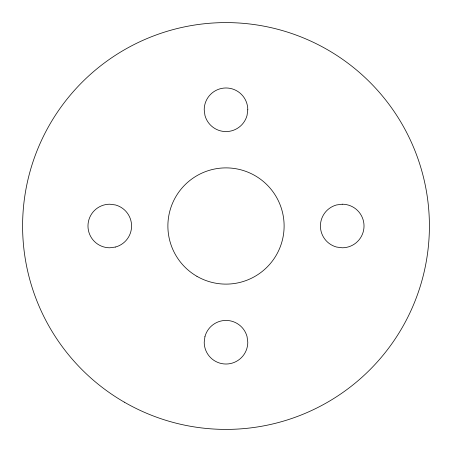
<?xml version="1.0" encoding="UTF-8"?>
<svg xmlns="http://www.w3.org/2000/svg" width="452" height="452" viewBox="0 0 452 452"><rect width="100%" height="100%" fill="white"/><g stroke="black" fill="none" stroke-linecap="round" stroke-linejoin="round"><path stroke-width="0.68" d="M204.948 336.587L204.208 342.226A21.792 21.792 0 0 0 226 364.024A21.792 21.792 0 0 0 247.792 342.226L247.052 336.587A21.792 21.792 0 0 0 204.948 336.587M247.792 109.774L247.052 115.413A21.792 21.792 0 0 1 204.948 115.413L204.208 109.774A21.792 21.792 0 0 1 226 87.976A21.792 21.792 0 0 1 247.792 109.774M342.226 204.208L336.587 204.948A21.792 21.792 0 0 0 336.587 247.052L342.226 247.792A21.792 21.792 0 0 0 364.024 226A21.792 21.792 0 0 0 342.226 204.208M115.413 247.052L109.774 247.792A21.792 21.792 0 0 1 87.976 226A21.792 21.792 0 0 1 109.774 204.208L115.413 204.948A21.792 21.792 0 0 1 115.413 247.052M124.3 402.15A203.4 203.4 0 0 0 429.4 226A203.4 203.4 0 0 0 124.3 49.85A203.4 203.4 0 0 0 124.3 402.15M196.942 276.33A58.116 58.116 0 0 0 284.116 226A58.116 58.116 0 0 0 196.942 175.67A58.116 58.116 0 0 0 196.942 276.33"/></g></svg>
